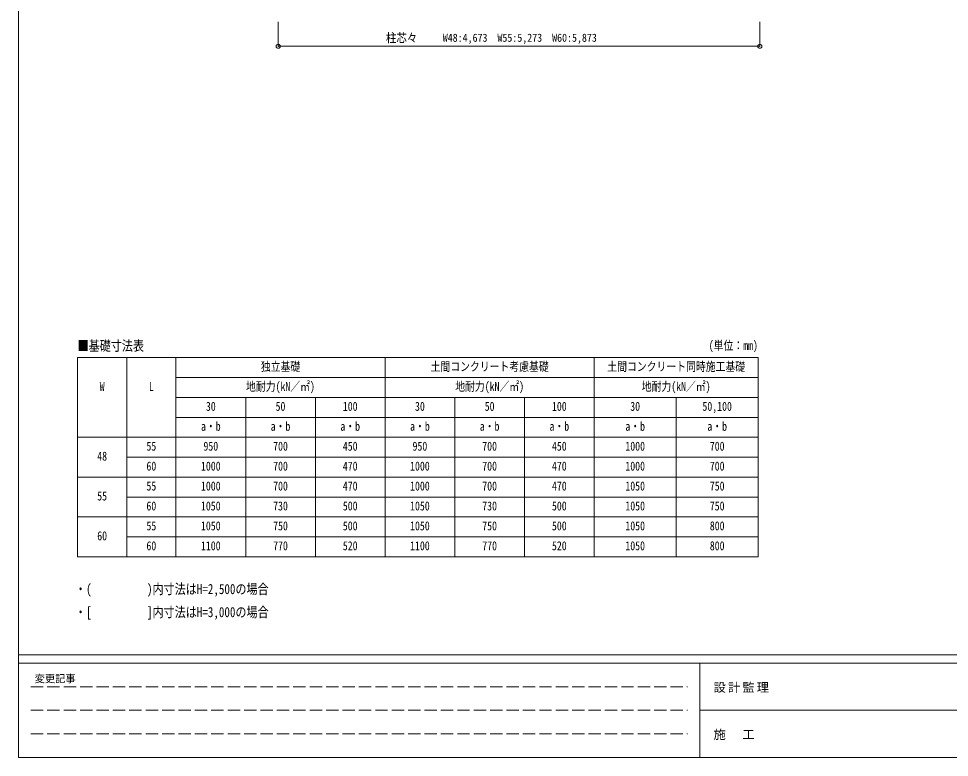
# Model space of a CAD drawing. Units: millimetres, scale not verified. Extents: x -13976 to 14131, y -9754 to 9646.
# Drawn here: x -13976 to -2626, y -9754 to -742 of the extents above; entities that cross this region are included whole.
import ezdxf
from ezdxf.enums import TextEntityAlignment as Align

# ---------------------------------------------------------------- set-up
doc = ezdxf.new("R2010")
doc.units = ezdxf.units.MM
doc.header["$LTSCALE"] = 50
doc.header["$PDMODE"] = 32
doc.header["$PDSIZE"] = 50
doc.linetypes.add('DASHED3', pattern=[4, 3, -1])
for name, color, linetype, lineweight in [('0-6_手摺', 6, 'Continuous', 9), ('0-D_記号', 7, 'Continuous', 9), ('F-0_ﾚｲﾔ240', 7, 'Continuous', 9)]:
    doc.layers.add(name, color=color, linetype=linetype, lineweight=lineweight)
doc.styles.add('ＭＳ ゴシック', font='')
doc.styles.get('ＭＳ ゴシック').set_extended_font_data('MS Gothic')

msp = doc.modelspace()

# ---------------------------------------------------------------- linework, layer by layer
at = {"layer": '0-6_手摺'}
for p, q in [((-10810.16, -1079.22), (-10810.16, -779.22)), ((-4937.16, -1079.22), (-4937.16, -779.22)), ((-10810.16, -1079.22), (-4937.16, -1079.22))]:
    msp.add_line(p, q, dxfattribs=at)
for p in [(-10810.16, -1079.22), (-4937.16, -1079.22)]:
    msp.add_point(p, dxfattribs=at)
at = {"layer": '0-D_記号'}
for p, q in [((-13256.95, -4877.23), (-13256.95, -7307.23)), ((-13256.95, -4877.23), (-4956.95, -4877.23)), ((-12656.95, -4877.23), (-12656.95, -7307.23)), ((-12056.95, -4877.23), (-12056.95, -7307.23)), ((-12056.95, -4877.23), (-12056.95, -7307.23)), ((-9506.95, -4877.23), (-9506.95, -7307.23)), ((-6956.95, -4877.23), (-6956.95, -7307.23)), ((-4956.95, -4877.23), (-4956.95, -7307.23)), ((-12056.95, -5120.23), (-4956.95, -5120.23)), ((-12056.95, -5363.23), (-4956.95, -5363.23)), ((-11206.95, -5363.23), (-11206.95, -7307.23)), ((-10356.95, -5363.23), (-10356.95, -7307.23)), ((-8656.95, -5363.23), (-8656.95, -7307.23)), ((-7806.95, -5363.23), (-7806.95, -7307.23)), ((-5956.95, -5363.23), (-5956.95, -7307.23)), ((-12056.95, -5606.23), (-4956.95, -5606.23)), ((-13256.95, -5849.23), (-4956.95, -5849.23)), ((-12656.95, -6092.23), (-12056.95, -6092.23)), ((-12056.95, -6092.23), (-4956.95, -6092.23)), ((-13256.95, -6335.23), (-4956.95, -6335.23)), ((-13256.95, -6821.23), (-4956.95, -6821.23)), ((-12656.95, -7064.23), (-12056.95, -7064.23)), ((-12056.95, -7064.23), (-4956.95, -7064.23)), ((-13256.95, -7307.23), (-4956.95, -7307.23))]:
    msp.add_line(p, q, dxfattribs=at)
msp.add_lwpolyline([(-12656.95, -6578.23), (-12056.95, -6578.23), (-4956.95, -6578.23)], dxfattribs=at)
at = {"layer": 'F-0_ﾚｲﾔ240', "color": 5, "lineweight": 5}
for p, q in [((-13975.76, 9645.57), (-13975.76, -9754.43)), ((-13975.76, -8504.43), (13424.24, -8504.43)), ((-13975.76, -8604.43), (8979.65, -8604.43)), ((-5670.35, -8604.43), (-5670.35, -9754.43)), ((-5670.35, -9179.43), (4579.65, -9179.43)), ((-13975.76, -9754.43), (13424.24, -9754.43))]:
    msp.add_line(p, q, dxfattribs=at)
at = {"layer": 'F-0_ﾚｲﾔ240', "color": 4, "linetype": 'DASHED3'}
for p, q in [((-13825.76, -8891.93), (-5820.35, -8891.93)), ((-13825.76, -9179.43), (-5820.35, -9179.43)), ((-13825.76, -9466.93), (-5820.35, -9466.93))]:
    msp.add_line(p, q, dxfattribs=at)

# ---------------------------------------------------------------- texts
at = {"layer": '0-6_手摺', "color": 7, "style": 'ＭＳ ゴシック'}
for s, height, width, p in [('柱芯々', 110, 0.85, (-9496.63, -1064.22)), ('W48:4,673\u3000W55:5,273\u3000W60:5,873', 98.97, 0.9, (-8803.66, -1054.22))]:
    msp.add_text(s, height=height, dxfattribs=dict(at, width=width)).set_placement(p, align=Align.BOTTOM_LEFT)
at = {"layer": '0-D_記号', "style": 'ＭＳ ゴシック', "width": 0.8}
for s, height, p in [('■基礎寸法表', 123.7, (-13256.95, -4831.21)), ('(単位：mm)', 110, (-5560, -4816.56)), ('独立基礎', 110, (-11021.95, -5073.73)), ('土間コンクリート考慮基礎', 110, (-8951.95, -5073.73)), ('土間コンクリート同時施工基礎', 110, (-6796.95, -5073.73)), ('W', 110, (-12986.95, -5316.73)), ('L', 110, (-12386.95, -5316.73)), ('地耐力(kN／㎡)', 110, (-11201.95, -5316.73)), ('地耐力(kN／㎡)', 110, (-8651.95, -5316.73)), ('地耐力(kN／㎡)', 110, (-6376.95, -5316.73)), ('30', 110, (-11691.95, -5559.73)), ('50', 110, (-10841.95, -5559.73)), ('100', 110, (-10021.95, -5559.73)), ('30', 110, (-9141.95, -5559.73)), ('50', 110, (-8291.95, -5559.73)), ('100', 110, (-7471.95, -5559.73)), ('30', 110, (-6516.95, -5559.73)), ('50,100', 110, (-5636.95, -5559.73)), ('a・b', 110, (-11751.95, -5802.73)), ('a・b', 110, (-10901.95, -5802.73)), ('a・b', 110, (-10051.95, -5802.73)), ('a・b', 110, (-9201.95, -5802.73)), ('a・b', 110, (-8351.95, -5802.73)), ('a・b', 110, (-7501.95, -5802.73)), ('a・b', 110, (-6576.95, -5802.73)), ('a・b', 110, (-5576.95, -5802.73)), ('55', 110, (-12416.95, -6045.73)), ('950', 110, (-11721.95, -6045.73)), ('700', 110, (-10871.95, -6045.73)), ('450', 110, (-10021.95, -6045.73)), ('950', 110, (-9171.95, -6045.73)), ('700', 110, (-8321.95, -6045.73)), ('450', 110, (-7471.95, -6045.73)), ('1000', 110, (-6576.95, -6045.73)), ('700', 110, (-5546.95, -6045.73)), ('48', 110, (-13016.95, -6167.23)), ('60', 110, (-12416.95, -6288.73)), ('1000', 110, (-11751.95, -6288.73)), ('700', 110, (-10871.95, -6288.73)), ('470', 110, (-10021.95, -6288.73)), ('1000', 110, (-9201.95, -6288.73)), ('700', 110, (-8321.95, -6288.73)), ('470', 110, (-7471.95, -6288.73)), ('1000', 110, (-6576.95, -6288.73)), ('700', 110, (-5546.95, -6288.73)), ('55', 110, (-12416.95, -6531.73)), ('1000', 110, (-11751.95, -6531.73)), ('700', 110, (-10871.95, -6531.73)), ('470', 110, (-10021.95, -6531.73)), ('1000', 110, (-9201.95, -6531.73)), ('700', 110, (-8321.95, -6531.73)), ('470', 110, (-7471.95, -6531.73)), ('1050', 110, (-6576.95, -6531.73)), ('750', 110, (-5546.95, -6531.73)), ('55', 110, (-13016.95, -6653.23)), ('60', 110, (-12416.95, -6774.73)), ('1050', 110, (-11751.95, -6774.73)), ('730', 110, (-10871.95, -6774.73)), ('500', 110, (-10021.95, -6774.73)), ('1050', 110, (-9201.95, -6774.73)), ('730', 110, (-8321.95, -6774.73)), ('500', 110, (-7471.95, -6774.73)), ('1050', 110, (-6576.95, -6774.73)), ('750', 110, (-5546.95, -6774.73)), ('55', 110, (-12416.95, -7017.73)), ('1050', 110, (-11751.95, -7017.73)), ('750', 110, (-10871.95, -7017.73)), ('500', 110, (-10021.95, -7017.73)), ('1050', 110, (-9201.95, -7017.73)), ('750', 110, (-8321.95, -7017.73)), ('500', 110, (-7471.95, -7017.73)), ('1050', 110, (-6576.95, -7017.73)), ('800', 110, (-5546.95, -7017.73)), ('60', 110, (-13016.95, -7139.23)), ('60', 110, (-12416.95, -7260.73)), ('1100', 110, (-11751.95, -7260.73)), ('770', 110, (-10871.95, -7260.73)), ('520', 110, (-10021.95, -7260.73)), ('1100', 110, (-9201.95, -7260.73)), ('770', 110, (-8321.95, -7260.73)), ('520', 110, (-7471.95, -7260.73)), ('1050', 110, (-6576.95, -7260.73)), ('800', 110, (-5546.95, -7260.73)), ('・(\u3000\u3000\u3000\u3000\u3000)内寸法はH=2,500の場合', 123.7, (-13287.46, -7799.39)), ('・[\u3000\u3000\u3000\u3000\u3000]内寸法はH=3,000の場合', 123.7, (-13287.46, -8080.64))]:
    msp.add_text(s, height=height, dxfattribs=at).set_placement(p, align=Align.BOTTOM_LEFT)
at = {"layer": 'F-0_ﾚｲﾔ240', "style": 'ＭＳ ゴシック'}
msp.add_text('変更記事', height=91.64, dxfattribs=at).set_placement((-13780.38, -8866.93), align=Align.BOTTOM_LEFT)
at = {"layer": 'F-0_ﾚｲﾔ240', "char_height": 110, "attachment_point": 7, "style": 'ＭＳ ゴシック'}
for s, insert in [('\\T1.17;設計監理', (-5501.48, -8966.93)), ('\\T1.17;施\u3000工', (-5501.48, -9541.93))]:
    msp.add_mtext(s, dxfattribs=dict(at, insert=insert))

doc.saveas('drawing.dxf')
